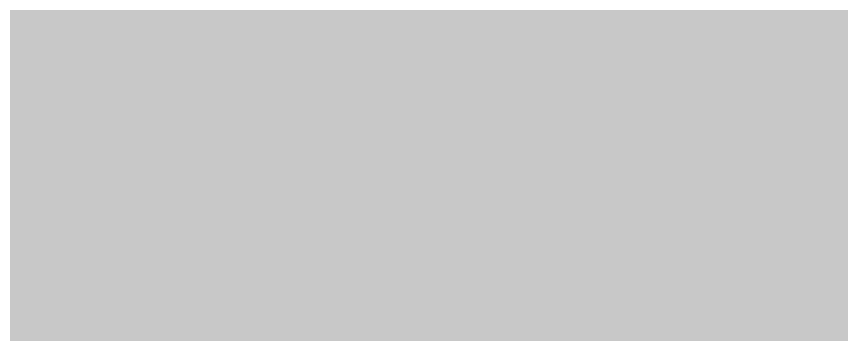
# Model space of a CAD drawing. Header units: millimetres. Extents: x 50 to 612415, y 2 to 4150.
# Drawn here: x 470524.8 to 470595.6, y 3341.3 to 3368.6 of the extents above; entities that cross this region are included whole.
import ezdxf

# ---------------------------------------------------------------- set-up
doc = ezdxf.new("R2010")
doc.units = ezdxf.units.MM
doc.layers.add('HATCH', color=8, linetype='Continuous', lineweight=9)

msp = doc.modelspace()

# ---------------------------------------------------------------- hatches: boundary and pattern name
at = {"layer": 'HATCH', "true_color": 0xccae87}
for points in [[(470523.451, 3423.107), (470373.904, 3263.318), (470534.718, 3241.67)], [(470523.959, 3422.199), (470523.451, 3423.107), (470586.085, 3229.066)], [(470523.451, 3423.107), (470534.718, 3241.67), (470582.903, 3231.094)], [(470523.451, 3423.107), (470582.903, 3231.094), (470584.075, 3230.764)], [(470523.451, 3423.107), (470584.075, 3230.764), (470585.037, 3230.293)], [(470523.451, 3423.107), (470585.037, 3230.293), (470585.723, 3229.714)], [(470523.451, 3423.107), (470585.723, 3229.714), (470586.085, 3229.066)], [(470524.918, 3421.389), (470523.959, 3422.199), (470749.011, 3168.481)], [(470523.959, 3422.199), (470586.085, 3229.066), (470747.364, 3169.531)], [(470523.959, 3422.199), (470747.364, 3169.531), (470748.325, 3169.06)], [(470523.959, 3422.199), (470748.325, 3169.06), (470749.011, 3168.481)], [(470524.918, 3421.389), (470749.011, 3168.481), (471243.826, 2983.357)], [(470534.718, 3238.099), (470373.904, 3259.747), (470523.451, 3419.536)], [(470586.085, 3225.495), (470523.451, 3419.536), (470523.959, 3418.628)], [(470582.903, 3227.523), (470534.718, 3238.099), (470523.451, 3419.536)], [(470584.075, 3227.193), (470582.903, 3227.523), (470523.451, 3419.536)], [(470585.037, 3226.722), (470584.075, 3227.193), (470523.451, 3419.536)], [(470585.723, 3226.143), (470585.037, 3226.722), (470523.451, 3419.536)], [(470586.085, 3225.495), (470585.723, 3226.143), (470523.451, 3419.536)], [(470749.011, 3164.91), (470523.959, 3418.628), (470524.918, 3417.818)], [(470747.364, 3165.96), (470586.085, 3225.495), (470523.959, 3418.628)], [(470748.325, 3165.489), (470747.364, 3165.96), (470523.959, 3418.628)], [(470749.011, 3164.91), (470748.325, 3165.489), (470523.959, 3418.628)], [(470524.918, 3417.818), (470366.261, 3260.726), (470766.139, 3283.74)], [(471243.826, 2979.786), (470749.011, 3164.91), (470524.918, 3417.818)], [(470524.918, 3413.354), (470366.261, 3256.262), (470766.139, 3279.276)], [(470766.139, 3279.276), (470366.261, 3256.262), (470524.918, 3413.354)], [(470524.918, 3411.569), (470366.261, 3254.477), (470766.139, 3277.491)], [(470766.139, 3277.491), (470366.261, 3254.477), (470524.918, 3411.569)], [(470524.918, 3411.122), (470366.261, 3254.031), (470766.139, 3277.045)], [(470766.139, 3277.045), (470366.261, 3254.031), (470524.918, 3411.122)], [(470524.918, 3408.891), (470366.261, 3251.799), (470766.139, 3274.813)], [(470766.139, 3274.813), (470366.261, 3251.799), (470524.918, 3408.891)], [(470766.139, 3271.242), (470366.261, 3248.228), (470524.918, 3405.32)], [(470770.922, 3270.282), (470524.918, 3405.32), (470526.265, 3404.661)], [(470767.484, 3271.249), (470766.139, 3271.242), (470524.918, 3405.32)], [(470768.787, 3271.082), (470767.484, 3271.249), (470524.918, 3405.32)], [(470769.96, 3270.752), (470768.787, 3271.082), (470524.918, 3405.32)], [(470770.922, 3270.282), (470769.96, 3270.752), (470524.918, 3405.32)], [(470992.626, 3187.253), (470770.922, 3270.282), (470526.265, 3404.661)]]:
    msp.add_hatch(color=43, dxfattribs=at).paths.add_polyline_path(points)

doc.saveas('drawing.dxf')
